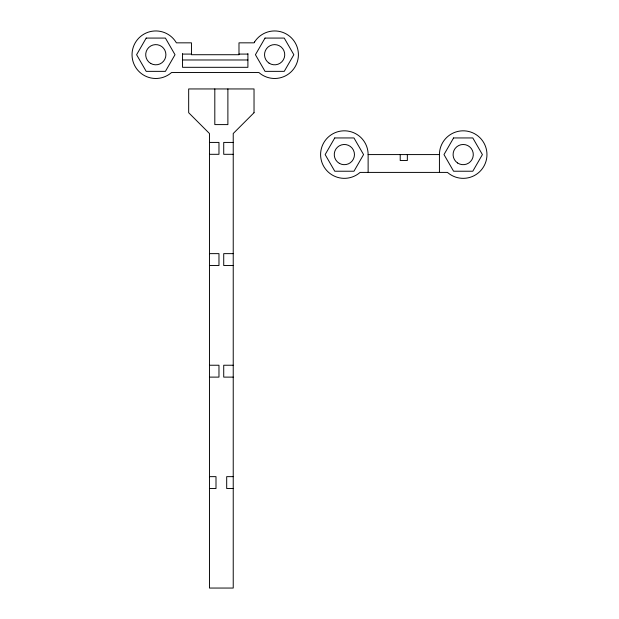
<?xml version="1.0" encoding="UTF-8"?>
<svg xmlns="http://www.w3.org/2000/svg" width="619" height="619" viewBox="0 0 619 619"><rect width="100%" height="100%" fill="white"/><g stroke="black" fill="none" stroke-linecap="round" stroke-linejoin="round"><path stroke-width="0.93" d="M182.543 54.085L191.457 54.085M238.988 54.085L247.902 54.085M182.543 59.981L247.902 59.981M209.462 142.424L218.971 142.424L218.971 154.309L209.462 154.309M233.231 142.424L223.722 142.424L223.722 154.309L233.231 154.309M368.127 154.58L439.428 154.58A23.77 23.77 0 0 1 468.622 131.445A23.77 23.77 0 0 1 484.484 165.149A23.77 23.77 0 0 1 448.048 172.894L447.491 172.407L360.065 172.407L359.507 172.894A23.77 23.77 0 0 1 323.072 165.149A23.77 23.77 0 0 1 338.933 131.445A23.77 23.77 0 0 1 368.127 154.58L368.127 172.407M209.462 253.635L218.971 253.635L218.971 265.52L209.462 265.52M233.231 253.635L223.722 253.635L223.722 265.52L233.231 265.52M209.462 365.233L218.971 365.233L218.971 377.118L209.462 377.118M233.231 365.233L223.722 365.233L223.722 377.118L233.231 377.118M209.462 476.645L216 476.645L216 488.53L209.462 488.53M233.231 476.645L226.693 476.645L226.693 488.53L233.231 488.53M439.428 154.58L439.428 172.407M407.341 154.58L407.341 160.522L400.214 160.522L400.214 154.58M247.902 53.644L247.902 67.316L182.543 67.316L182.543 53.644M227.885 88.95L227.885 124.597L214.808 124.597L214.808 88.95M146.2 38.076L136.598 54.72L146.2 71.355L165.412 71.355L175.015 54.72L165.412 38.076L146.2 38.076M265.033 38.076L255.43 54.72L265.033 71.355L284.245 71.355L293.847 54.72L284.245 38.076L265.033 38.076M334.755 137.944L325.153 154.58L334.755 171.223L353.967 171.223L363.57 154.58L353.967 137.944L334.755 137.944M453.588 137.944L443.985 154.58L453.588 171.223L472.8 171.223L482.402 154.58L472.8 137.944L453.588 137.944M254.571 41.984L254.069 42.835L238.988 42.835L238.988 54.72L191.457 54.72L191.457 42.835L176.376 42.835L175.873 41.984A23.77 23.77 0 0 0 142.238 35.198A23.77 23.77 0 0 0 136.876 69.088A23.77 23.77 0 0 0 170.952 73.027L171.509 72.539L258.935 72.539L259.493 73.027A23.77 23.77 0 0 0 293.568 69.088A23.77 23.77 0 0 0 288.206 35.198A23.77 23.77 0 0 0 254.571 41.984M254.03 112.712L233.231 133.511L233.231 588.05L209.462 588.05L209.462 133.511L188.671 112.712L188.671 88.95L254.03 88.95L254.03 112.712M457.603 162.998A10.097 10.097 0 0 0 473.272 155.214A10.097 10.097 0 0 0 458.702 145.535A10.097 10.097 0 0 0 457.603 162.998M339.313 163.331A10.097 10.097 0 0 0 354.463 154.58A10.097 10.097 0 0 0 339.313 145.836A10.097 10.097 0 0 0 339.313 163.331M269.048 63.13A10.097 10.097 0 0 0 284.717 55.354A10.097 10.097 0 0 0 270.147 45.667A10.097 10.097 0 0 0 269.048 63.13M150.757 63.463A10.097 10.097 0 0 0 165.907 54.72A10.097 10.097 0 0 0 150.757 45.968A10.097 10.097 0 0 0 150.757 63.463"/></g></svg>
